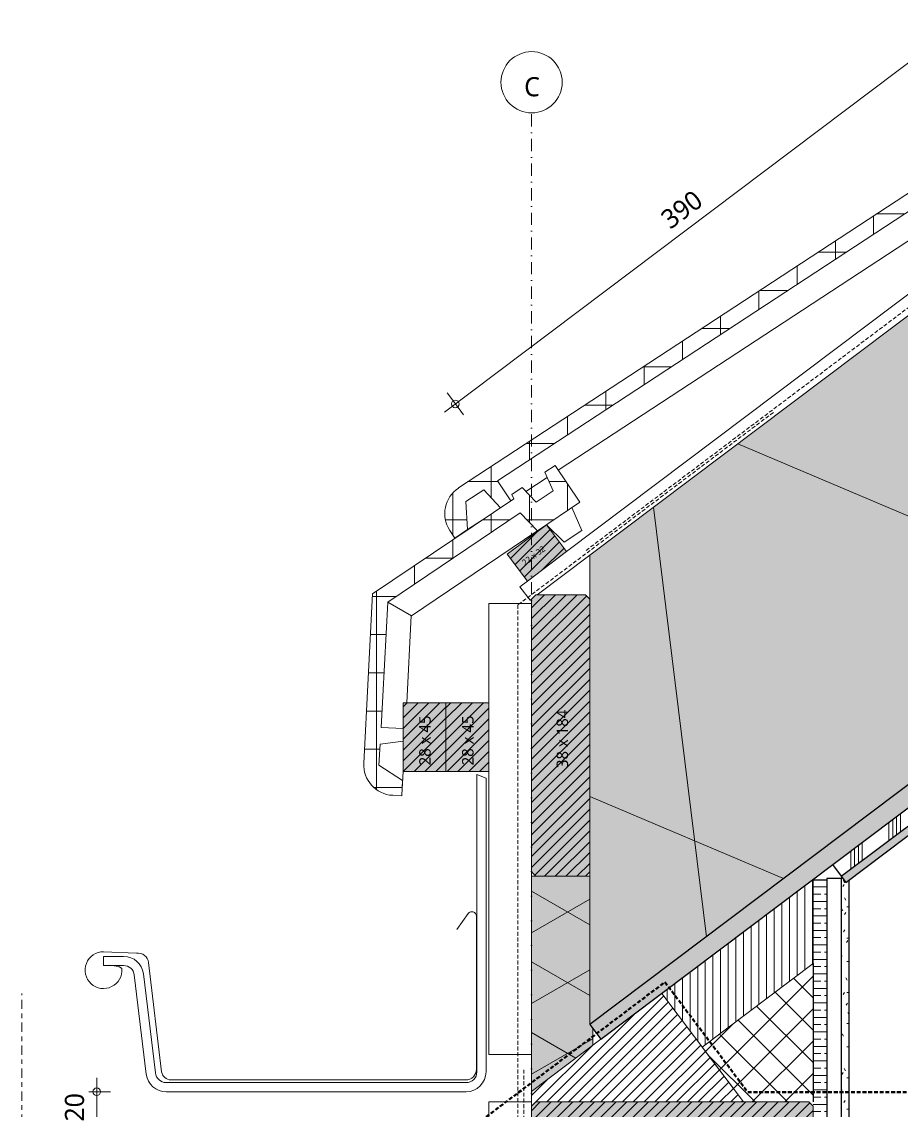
# Model space of a CAD drawing. Header units: millimetres. Extents: x 2927 to 18500, y -7154 to 6447.
# Drawn here: x 7243 to 7818, y -961 to -249 of the extents above; entities that cross this region are included whole.
import ezdxf

# ---------------------------------------------------------------- set-up
doc = ezdxf.new("R2010")
doc.units = ezdxf.units.MM
for name, pattern in [('MV_center', [15, 6, -3, 3, -3]), ('MV_hidden', [3.75, 2.5, -1.25]), ('MV_stramien', [16, 8, -4, 0, -4])]:
    doc.linetypes.add(name, pattern=pattern)
for name, color, linetype, lineweight in [('A-ANNO-DIMS', 211, 'Continuous', 13), ('A-ANNO-DIMS-5', 211, 'Continuous', 13), ('A-ANNO-NOTE', 131, 'Continuous', 18), ('A-DETL', 90, 'Continuous', 13), ('A-DETL-GENF', 92, 'Continuous', 18), ('A-DETL-MEDM', 33, 'Continuous', 18), ('G-ANNO-TEXT', 231, 'Continuous', 13)]:
    doc.layers.add(name, color=color, linetype=linetype, lineweight=lineweight)
doc.styles.add('Segoe UI', font='segoeui.ttf', dxfattribs={"height": 7.5})
doc.styles.add('Segoe UI_1', font='segoeui.ttf', dxfattribs={"height": 4})
doc.styles.add('Segoe UI_3', font='segoeui.ttf', dxfattribs={"height": 12.5})
doc.dimstyles.new('2_5_mm', dxfattribs={"dimscale": 304.8, "dimtxt": 13.092049, "dimasz": 0.016404, "dimexe": 0.029528, "dimexo": 0.0625, "dimgap": 0.014764, "dimtad": 1, "dimdec": 0, "dimzin": 0, "dimdsep": 46, "dimtxsty": 'Segoe UI_3', "dimblk1": 'DOTBLANK', "dimblk2": 'DOTBLANK', "dimsah": 1, "dimcen": 0.09, "dimdle": 0.029528, "dimazin": 0, "dimtfac": 1, "dimtdec": 4, "dimtix": 1, "dimtmove": 0, "dimatfit": 3, "dimfxl": 0.029528, "dimfxlon": 1, "dimtvp": 1, "dimtfill": 1, "dimtolj": 1, "dimtzin": 0, "dimarcsym": 2})
doc.dimstyles.new('2_5_mm_controle', dxfattribs={"dimscale": 304.8, "dimtxt": 13.092049, "dimasz": 0.016404, "dimexe": 0.029528, "dimexo": 0.0625, "dimgap": 0.008202, "dimtad": 1, "dimdec": 0, "dimzin": 0, "dimdsep": 46, "dimtxsty": 'Segoe UI_3', "dimblk1": 'DOTBLANK', "dimblk2": 'DOTBLANK', "dimsah": 1, "dimcen": 0.09, "dimdle": 0.029528, "dimazin": 0, "dimtfac": 1, "dimtdec": 4, "dimtix": 1, "dimtmove": 0, "dimatfit": 3, "dimfxl": 0.029528, "dimfxlon": 1, "dimtvp": 1, "dimtfill": 1, "dimtolj": 1, "dimtzin": 0, "dimarcsym": 2})
pattern_1 = [(0, (0, 0), (20.32, 5.08), [1.676, -13.564, 1.676, -13.564, -81.28]), (0, (0, 0), (20.32, 5.08), [-30.48, 1.676, -28.804, 1.676, -13.564, -35.56]), (0, (0, 0), (20.32, 5.08), [-76.2, 1.676, -8.484, 1.676, -23.724]), (120, (7.62, 2.54), (-14.559409, 15.0576362), [1.676, -13.564, 1.676, -13.564, -81.28]), (120, (7.62, 2.54), (-14.559409, 15.0576362), [-30.48, 1.676, -28.804, 1.676, -13.564, -35.56]), (120, (7.62, 2.54), (-14.559409, 15.0576362), [-76.2, 1.676, -8.484, 1.676, -23.724]), (240, (10.16, 12.7), (-5.760591, -20.1376362), [1.676, -13.564, 1.676, -13.564, -81.28]), (240, (10.16, 12.7), (-5.760591, -20.1376362), [-30.48, 1.676, -28.804, 1.676, -13.564, -35.56]), (240, (10.16, 12.7), (-5.760591, -20.1376362), [-76.2, 1.676, -8.484, 1.676, -23.724])]
pattern_2 = [(0, (0, 0), (0, 9.476), []), (0, (0, 4.738), (0, 9.476), [4.738, -2.369])]
pattern_3 = [(0, (0, 0), (0, 25), []), (90, (0, 0), (-25, 1e-15), [])]

# ---------------------------------------------------------------- blocks, each defined once
blk = doc.blocks.new('00 hout_rechthoekig_sls - SLS 38x184-V140-Details Domera')
at = {"layer": 'A-DETL-GENF'}
blk.add_hatch(color=256, dxfattribs=at).paths.add_polyline_path([(184, -2.83), (181.17, 0), (2.83, 0), (0, -2.83), (0, -35.17), (2.83, -38), (181.17, -38), (184, -35.17)])
at = {"layer": 'A-DETL-MEDM', "lineweight": 13}
h = blk.add_hatch(dxfattribs=at)
h.set_pattern_fill('FP_185', color=256, style=0, pattern_type=2)
h.set_pattern_definition([(135, (-623.972, -7614.438), (-3.535534, -3.535534), [])])
h.paths.add_polyline_path([(184, -2.83), (181.17, 0), (2.83, 0), (0, -2.83), (0, -35.17), (2.83, -38), (181.17, -38), (184, -35.17)])
at = {"layer": 'A-DETL-MEDM'}
for p, q in [((0, -2.83), (2.83, 0)), ((2.83, 0), (0, -2.83)), ((181.17, 0), (184, -2.83)), ((0, -2.83), (0, -35.17)), ((181.17, 0), (184, -2.83)), ((2.83, -38), (0, -35.17)), ((0, -35.17), (2.83, -38)), ((184, -35.17), (181.17, -38)), ((181.17, -38), (184, -35.17)), ((2.83, -38), (5.76, -38))]:
    blk.add_line(p, q, dxfattribs=at)
blk = doc.blocks.new('42 isolatie - Type 1-3770194-Details Domera')
at = {"layer": 'A-DETL-GENF'}
blk.add_hatch(color=256, dxfattribs=at).paths.add_polyline_path([(140.91, 0.8), (110.76, 40.8), (99.9, 40.8), (97.25, 38.8), (0.28, 38.8), (0.28, 0.8), (106.83, 0.8)])
at = {"layer": 'A-DETL-GENF', "lineweight": 13}
h = blk.add_hatch(dxfattribs=at)
h.set_pattern_fill('FP_38', color=256, style=0, pattern_type=2)
h.set_pattern_definition([(60, (0, 0), (-34.641, 20), []), (120, (0, 0), (-34.641, -20), [])])
h.paths.add_polyline_path([(140.91, 0.8), (110.76, 40.8), (99.9, 40.8), (97.25, 38.8), (0.28, 38.8), (0.28, 0.8), (106.83, 0.8)])
at = {"layer": 'A-DETL-GENF'}
for p, q in [((0.28, 38.8), (0.28, 0.8)), ((0.28, 38.8), (0.28, 0.8)), ((110.76, 40.8), (99.9, 40.8)), ((110.76, 40.8), (99.9, 40.8)), ((0.28, 0.8), (140.91, 0.8)), ((0.28, 0.8), (140.91, 0.8))]:
    blk.add_line(p, q, dxfattribs=at)
blk = doc.blocks.new('42 isolatie - Type 1-4004744-Details Domera')
at = {"layer": 'A-DETL-GENF'}
blk.add_hatch(color=256, dxfattribs=at).paths.add_polyline_path([(1156.84, 245.8), (132, 245.8), (132, 0.8), (972.21, 0.8), (1144.53, 229.47)])
at = {"layer": 'A-DETL-GENF', "lineweight": 13}
h = blk.add_hatch(dxfattribs=at)
h.set_pattern_fill('FP_1', color=256, style=0, pattern_type=2)
h.set_pattern_definition([(60, (-7106.72, 250.62), (-216.506, 125), []), (120, (-7106.72, 250.62), (-216.506, -125), [])])
h.paths.add_polyline_path([(1156.84, 245.8), (132, 245.8), (132, 0.8), (972.21, 0.8), (1144.53, 229.47)])
at = {"layer": 'A-DETL-GENF'}
for p, q in [((1156.84, 245.8), (132, 245.8)), ((972.21, 0.8), (1156.84, 245.8)), ((972.21, 0.8), (1156.84, 245.8)), ((132, 0.8), (972.21, 0.8)), ((132, 0.8), (972.21, 0.8))]:
    blk.add_line(p, q, dxfattribs=at)
blk = doc.blocks.new('00 hout_rechthoekig_sls - Vuren 22x32-V141-Details Domera')
at = {"layer": 'A-DETL-GENF', "lineweight": 13}
blk.add_hatch(color=256, dxfattribs=at).paths.add_polyline_path([(32, 22), (0, 22), (0, 0), (32, 0), (32, 13.91)])
at = {"layer": 'A-DETL-MEDM', "lineweight": 13}
h = blk.add_hatch(dxfattribs=at)
h.set_pattern_fill('FP_186', color=256, style=0, pattern_type=2)
h.set_pattern_definition([(188, (5710.583, -5027.199), (0.6958655, -4.9513403), [])])
h.paths.add_polyline_path([(32, 22), (0, 22), (0, 0), (32, 0), (32, 13.91)])
at = {"layer": 'A-DETL-MEDM'}
for p, q in [((32, 22), (0, 22)), ((0, 22), (0, 0)), ((32, 22), (0, 22)), ((32, 0), (32, 22)), ((32, 0), (32, 22)), ((32, 0), (32, 22)), ((0, 0), (32, 0))]:
    blk.add_line(p, q, dxfattribs=at)
blk = doc.blocks.new('00 hout_rechthoekig_sls - Vuren Gewolmaniseerd 28x45-V144-Details Domera')
at = {"layer": 'A-DETL-GENF', "lineweight": 13}
blk.add_hatch(color=256, dxfattribs=at).paths.add_polyline_path([(45, 22.37), (45, 28), (0, 28), (0, 0), (45, 0)])
at = {"layer": 'A-DETL-MEDM', "lineweight": 13}
h = blk.add_hatch(dxfattribs=at)
h.set_pattern_fill('FP_189', color=256, style=0, pattern_type=2)
h.set_pattern_definition([(135, (-694.487, -7520.438), (-3.535534, -3.535534), [])])
h.paths.add_polyline_path([(45, 22.37), (45, 28), (0, 28), (0, 0), (45, 0)])
at = {"layer": 'A-DETL-MEDM'}
for p, q in [((45, 28), (0, 28)), ((0, 28), (0, 0)), ((45, 28), (0, 28)), ((45, 0), (45, 28)), ((45, 0), (45, 28)), ((45, 0), (45, 28)), ((0, 0), (45, 0))]:
    blk.add_line(p, q, dxfattribs=at)
blk = doc.blocks.new('00 hout_rechthoekig_sls - SLS 38x184-V147-Details Domera')
at = {"layer": 'A-DETL-GENF'}
blk.add_hatch(color=256, dxfattribs=at).paths.add_polyline_path([(104.02, -38), (181.17, -38), (184, -35.17), (184, -2.83), (181.17, 0), (2.83, 0), (0, -2.83), (0, -35.17), (2.83, -38)])
at = {"layer": 'A-DETL-MEDM', "lineweight": 13}
h = blk.add_hatch(dxfattribs=at)
h.set_pattern_fill('FP_192', color=256, style=0, pattern_type=2)
h.set_pattern_definition([(45, (-7576.438, 955.487), (-3.535534, 3.535534), [])])
h.paths.add_polyline_path([(104.02, -38), (181.17, -38), (184, -35.17), (184, -2.83), (181.17, 0), (2.83, 0), (0, -2.83), (0, -35.17), (2.83, -38)])
at = {"layer": 'A-DETL-MEDM'}
for p, q in [((0, -2.83), (2.83, 0)), ((2.83, 0), (0, -2.83)), ((2.83, 0), (181.17, 0)), ((181.17, 0), (184, -2.83)), ((0, -2.83), (0, -35.17)), ((181.17, 0), (184, -2.83)), ((184, -35.17), (184, -2.83)), ((2.83, -38), (0, -35.17)), ((0, -35.17), (2.83, -38)), ((184, -35.17), (181.17, -38)), ((181.17, -38), (184, -35.17)), ((2.83, -38), (181.17, -38))]:
    blk.add_line(p, q, dxfattribs=at)
blk = doc.blocks.new('00 hout_rechthoekig_sls - Vuren Gewolmaniseerd 28x45-V198-Details Domera')
at = {"layer": 'A-DETL-GENF', "lineweight": 13}
blk.add_hatch(color=256, dxfattribs=at).paths.add_polyline_path([(45, 28), (0, 28), (0, 0), (45, 0)])
at = {"layer": 'A-DETL-MEDM', "lineweight": 13}
h = blk.add_hatch(dxfattribs=at)
h.set_pattern_fill('FP_244', color=256, style=0, pattern_type=2)
h.set_pattern_definition([(135, (-694.487, -7492.438), (-3.535534, -3.535534), [])])
h.paths.add_polyline_path([(45, 28), (0, 28), (0, 0), (45, 0)])
at = {"layer": 'A-DETL-MEDM'}
for p, q in [((45, 28), (0, 28)), ((0, 28), (0, 0)), ((45, 28), (0, 28)), ((45, 0), (45, 28)), ((45, 0), (45, 28)), ((45, 0), (45, 28)), ((0, 0), (45, 0))]:
    blk.add_line(p, q, dxfattribs=at)
blk = doc.blocks.new('NLRS_00_DI_maskeer - Type 1-4234606-Details Domera')
at = {"layer": 'A-DETL-GENF', "linetype": 'MV_center'}
blk.add_line((300, 0), (-100, 0), dxfattribs=at)
blk = doc.blocks.new('DIMBLOCK191-Details Domera')
at = {"layer": 'A-ANNO-DIMS-5'}
for p, q in [((7838.08, -264.51), (7832.67, -257.32)), ((7838.08, -264.51), (7519.43, -504.64)), ((7838.08, -264.51), (7843.5, -271.7)), ((7526.61, -499.22), (7521.2, -492.03)), ((7526.61, -499.22), (7532.03, -506.41))]:
    blk.add_line(p, q, dxfattribs=at)
for centre in [(7838.08, -264.51), (7526.61, -499.22)]:
    blk.add_circle(centre, 2.5, dxfattribs=at)
at = {"layer": 'A-ANNO-DIMS-5', "color": 0, "insert": (7659.62, -375.44), "char_height": 12.5, "width": 34.2774, "attachment_point": 1, "rotation": 37, "line_spacing_factor": 1.142579, "style": 'Segoe UI_3', "bg_fill": 3, "box_fill_scale": 1.25, "bg_fill_color": 9, "bg_fill_true_color": 13158600, "bg_fill_transparency": 0}
blk.add_mtext('390', dxfattribs=at)
blk = doc.blocks.new('_DotBlank')
at = {"color": 0, "linetype": 'ByBlock', "lineweight": -2}
blk.add_line((-0.5, 0), (-1, 0), dxfattribs=at)
blk.add_circle((0, 0), 0.5, dxfattribs=at)
blk = doc.blocks.new('DIMBLOCK257-Details Domera')
at = {"layer": 'A-ANNO-DIMS-5'}
for p, q in [((7292.22, -968.81), (7292.22, -939.81)), ((7292.22, -948.81), (7283.22, -948.81)), ((7292.22, -948.81), (7301.22, -948.81)), ((7292.22, -968.81), (7283.22, -968.81)), ((7292.22, -968.81), (7301.22, -968.81))]:
    blk.add_line(p, q, dxfattribs=at)
for centre in [(7292.22, -948.81), (7292.22, -968.81)]:
    blk.add_circle(centre, 2.5, dxfattribs=at)
at = {"layer": 'A-ANNO-DIMS-5', "color": 0, "insert": (7271.41, -968.33), "char_height": 12.5, "width": 22.8516, "attachment_point": 1, "rotation": 90, "line_spacing_factor": 1.142579, "style": 'Segoe UI_3', "bg_fill": 3, "box_fill_scale": 1.25, "bg_fill_color": 9, "bg_fill_true_color": 13158600, "bg_fill_transparency": 0}
blk.add_mtext('20', dxfattribs=at)

msp = doc.modelspace()

# ---------------------------------------------------------------- hatches: boundary and pattern name
at = {"layer": 'A-DETL-GENF', "lineweight": 13}
h = msp.add_hatch(dxfattribs=at)
h.set_pattern_fill('FP_4', color=250, style=0, pattern_type=2)
h.set_pattern_definition(pattern_2)
h.paths.add_polyline_path([(7621.66, -914.52), (8452.11, -288.73), (8444.89, -279.15), (7614.44, -904.94)])
h = msp.add_hatch(dxfattribs=at)
h.set_pattern_fill('FP_6', color=253, style=0, pattern_type=2)
h.set_pattern_definition([(90, (10, 0), (-25, 1e-15), []), (90, (12.5, 0), (-25, 1e-15), []), (90, (15, 0), (-25, 1e-15), []), (90, (17.5, 0), (-25, 1e-15), [])])
h.paths.add_polyline_path([(7778.87, -807.95), (8445.84, -305.35), (8440.13, -297.76), (7773.15, -800.37)])
h = msp.add_hatch(dxfattribs=at)
h.set_pattern_fill('FP_2', color=253, style=0, pattern_type=2)
h.set_pattern_definition(pattern_3)
h.paths.add_polyline_path([(7526.24, -586.87), (7534.6, -581.38), (7533.56, -562.94), (7545.12, -555.36), (7556.12, -567.06), (7562.78, -562.56), (7554.17, -549.43), (7880.21, -335.74), (7891.34, -347.57), (7919.33, -329.22), (7903.43, -304.97), (7896.74, -309.36), (7901.95, -321.48), (7890.73, -328.84), (7881.69, -319.22), (7875, -323.61), (7876.2, -326.41), (7874.17, -327.74), (7874.41, -328.1), (7867.72, -332.49), (7867.42, -332.16), (7846.04, -346.17), (7846.07, -346.68), (7837.71, -352.16), (7837.47, -351.79), (7528.72, -554.16), (7524.76, -557.57), (7521.82, -561.88), (7520.1, -566.81), (7519.71, -572.02), (7520.69, -577.15), (7522.95, -581.85)])
h = msp.add_hatch(dxfattribs=at)
h.set_pattern_fill('FP_5', color=253, style=0, pattern_type=2)
h.set_pattern_definition(pattern_1)
h.paths.add_polyline_path([(7781.87, -811.95), (8448.85, -309.34), (8445.84, -305.35), (7778.87, -807.95)])
h = msp.add_hatch(dxfattribs=at)
h.set_pattern_fill('FP_2', color=253, style=0, pattern_type=2)
h.set_pattern_definition(pattern_3)
h.paths.add_polyline_path([(7491.64, -755.37), (7492.17, -745.38), (7476.67, -735.32), (7477.4, -721.52), (7492.44, -719.67), (7492.44, -711.47), (7478.11, -710.72), (7482.4, -628.85), (7568.93, -570.48), (7580.22, -582.16), (7607.97, -563.45), (7591.75, -539.4), (7585.12, -543.88), (7590.49, -555.94), (7579.37, -563.44), (7570.2, -553.94), (7563.56, -558.42), (7564.8, -561.2), (7472.52, -623.45), (7466.73, -734.04), (7467.13, -739.24), (7468.88, -744.16), (7471.83, -748.46), (7475.8, -751.85), (7480.51, -754.1), (7485.65, -755.05)])
h = msp.add_hatch(dxfattribs=at)
h.set_pattern_fill('FP_64', color=253, style=0, pattern_type=2)
h.set_pattern_definition([(90, (0, 0), (-5, 3e-16), [])])
h.paths.add_polyline_path([(7688, -919.63), (7760.44, -865.04), (7760.44, -809.95), (7661.52, -884.49), (7684.15, -914.52)])
h = msp.add_hatch(dxfattribs=at)
h.set_pattern_fill('FP_4', color=250, style=0, pattern_type=2)
h.set_pattern_definition(pattern_2)
h.paths.add_polyline_path([(7769.44, -1270.31), (7769.44, -810.52), (7760.44, -810.52), (7760.44, -1270.31)])
h = msp.add_hatch(dxfattribs=at)
h.set_pattern_fill('FP_5', color=253, style=0, pattern_type=2)
h.set_pattern_definition(pattern_1)
h.paths.add_polyline_path([(7783.94, -1279.81), (7783.94, -810.39), (7781.87, -811.95), (7778.94, -808.05), (7778.94, -1279.81)])
h = msp.add_hatch(dxfattribs=at)
h.set_pattern_fill('FP_19', color=251, style=0, pattern_type=2)
h.set_pattern_definition([(45, (0, 0), (-10.606602, 10.606602), []), (135, (0, 0), (-10.606602, -10.606602), [])])
h.paths.add_polyline_path([(7715.02, -955.49), (7760.44, -955.49), (7760.44, -865.04), (7688, -919.63)])
h = msp.add_hatch(dxfattribs=at)
h.set_pattern_fill('FP_10', color=250, style=0, pattern_type=2)
h.set_pattern_definition([(45, (0, 0), (-3.535534, 3.535534), [])])
h.paths.add_polyline_path([(7715.02, -955.49), (7661.52, -884.49), (7576.44, -948.6), (7576.44, -955.49), (7680.46, -955.49)])

# ---------------------------------------------------------------- linework, layer by layer
at = {"layer": 'A-DETL', "linetype": 'MV_hidden', "lineweight": 18}
for p, q in [((7612.03, -594.97), (8283.05, -89.32)), ((7734.46, -504.75), (7567.51, -630.55)), ((7567.51, -630.55), (7567.51, -1095.55)), ((7571.44, -934.49), (7571.44, -1229.73))]:
    msp.add_line(p, q, dxfattribs=at)
at = {"layer": 'A-DETL', "lineweight": 25}
for p, q in [((8444.89, -279.15), (7614.44, -904.94)), ((7621.66, -914.52), (8452.11, -288.73)), ((7778.87, -807.95), (8445.84, -305.35)), ((7781.87, -811.95), (8448.85, -309.34)), ((7773.15, -800.37), (7778.87, -807.95)), ((7769.44, -810.52), (7760.44, -810.52)), ((7778.94, -809.49), (7769.44, -809.49)), ((7769.44, -809.49), (7769.44, -1270.31)), ((7778.87, -807.95), (7781.87, -811.95)), ((7778.94, -808.05), (7778.94, -809.49)), ((7778.94, -1270.31), (7778.94, -809.49)), ((7783.94, -1279.81), (7783.94, -810.39)), ((7760.44, -865.04), (7760.44, -955.49)), ((7614.44, -904.94), (7621.66, -914.52))]:
    msp.add_line(p, q, dxfattribs=at)
at = {"layer": 'A-DETL', "linetype": 'MV_stramien', "lineweight": 18}
msp.add_line((7576.44, -2748.94), (7576.44, -308.94), dxfattribs=at)
at = {"layer": 'A-DETL', "lineweight": 18}
for p, q in [((7554.17, -549.43), (7880.21, -335.74)), ((7593.87, -542.54), (7891.34, -347.57)), ((7837.47, -351.79), (7528.72, -554.16)), ((7885.27, -380.3), (7599.36, -595.75)), ((7591.75, -539.4), (7585.12, -543.88)), ((7607.97, -563.45), (7591.75, -539.4)), ((7572.63, -556.46), (7586.63, -547.28)), ((7585.12, -543.88), (7590.49, -555.94)), ((7562.78, -562.56), (7554.17, -549.43)), ((7570.2, -553.94), (7563.56, -558.42)), ((7579.37, -563.44), (7570.2, -553.94)), ((7564.8, -561.2), (7472.52, -623.45)), ((7533.56, -562.94), (7545.12, -555.36)), ((7545.12, -555.36), (7556.12, -567.06)), ((7563.56, -558.42), (7564.8, -561.2)), ((7590.49, -555.94), (7579.37, -563.44)), ((7534.6, -581.38), (7533.56, -562.94)), ((7580.22, -582.16), (7607.97, -563.45)), ((7602.7, -567), (7609.31, -581.84)), ((7482.4, -628.85), (7568.93, -570.48)), ((7534.6, -581.38), (7544.4, -574.96)), ((7568.93, -570.48), (7580.22, -582.16)), ((7497.96, -637.65), (7579.93, -582.36)), ((7522.95, -581.85), (7526.24, -586.87)), ((7526.24, -586.87), (7534.6, -581.38)), ((7597.83, -589.58), (7586.12, -578.18)), ((7609.31, -581.84), (7597.83, -589.58)), ((7580.19, -623.97), (7614.44, -598.17)), ((7573.8, -615.01), (7568.79, -618.79)), ((7568.79, -618.79), (7575.41, -627.58)), ((7472.52, -623.45), (7466.73, -734.04)), ((7478.11, -710.72), (7482.4, -628.85)), ((7497.96, -637.65), (7482.4, -628.85)), ((7548.44, -629.74), (7548.44, -694.49)), ((7576.44, -629.74), (7548.44, -629.74)), ((7575.41, -627.58), (7576.44, -626.8)), ((7576.44, -807.97), (7576.44, -629.74)), ((7494.84, -694.49), (7497.82, -637.57)), ((7492.44, -711.47), (7478.11, -710.72)), ((7476.67, -735.32), (7477.4, -721.52)), ((7477.4, -721.52), (7492.44, -719.67)), ((7492.17, -745.38), (7476.67, -735.32)), ((7491.67, -754.81), (7492.48, -739.49)), ((7548.44, -739.49), (7548.44, -924.49)), ((7491.64, -755.37), (7492.17, -745.38)), ((7546.67, -743.94), (7540.67, -741.46)), ((7540.67, -741.46), (7540.67, -935.81)), ((7546.67, -935.81), (7546.67, -743.94)), ((7485.65, -755.05), (7491.64, -755.37)), ((7760.44, -865.04), (7760.44, -809.95)), ((7534.99, -832.38), (7527.55, -842.68)), ((7540.42, -934.06), (7540.42, -834.14)), ((7296.67, -857.26), (7318.17, -858.29)), ((7309.81, -860.31), (7296.67, -860.31)), ((7296.67, -860.31), (7296.67, -866.31)), ((7296.67, -866.31), (7309.81, -866.31)), ((7300.67, -866.06), (7306.28, -866.99)), ((7307.01, -867.27), (7308.67, -868.31)), ((7326.14, -864.39), (7334.63, -935.69)), ((7688, -919.63), (7760.44, -865.04)), ((7760.44, -865.04), (7688, -919.63)), ((7760.44, -955.49), (7760.44, -865.04)), ((7316.76, -872.47), (7324.61, -937.27)), ((7330.57, -936.55), (7322.72, -871.74)), ((7715.02, -955.49), (7661.52, -884.49)), ((7621.66, -914.52), (7576.44, -948.6)), ((7548.44, -924.49), (7576.44, -924.49)), ((7688, -919.63), (7715.02, -955.49)), ((7533.67, -942.81), (7337.63, -942.81)), ((7340.67, -941.06), (7533.42, -941.06)), ((7337.63, -948.81), (7533.67, -948.81)), ((7576.44, -948.6), (7576.44, -955.49)), ((7548.44, -955.49), (7548.44, -1084.91)), ((7576.44, -955.49), (7548.44, -955.49))]:
    msp.add_line(p, q, dxfattribs=at)
at = {"layer": 'A-DETL', "linetype": 'MV_hidden', "lineweight": 50}
for p, q in [((7531.82, -976.48), (7663.59, -877.18)), ((7663.59, -877.18), (7717.75, -949.06)), ((7717.75, -949.06), (7917.75, -949.06))]:
    msp.add_line(p, q, dxfattribs=at)
at = {"layer": 'A-DETL', "lineweight": 18}
msp.add_circle((7576.44, -288.94), 20, dxfattribs=at)
for centre, radius, start, end in [((7539.68, -570.89), 20, 123.24229, 213.24229), ((7486.7, -735.08), 20, 176.99978, 266.98689), ((7537.42, -834.14), 3, 0, 144.14291), ((7296.67, -869.31), 12.04, 90.00149, 4.76514), ((7309.81, -873.31), 13, 6.8965, 90), ((7319.19, -865.22), 7, 6.78912, 98.33442), ((7305.95, -868.96), 2, 57.98857, 80.5062), ((7309.81, -873.31), 7, 6.89065, 90), ((7337.63, -935.69), 13.11, 186.91133, 270), ((7337.63, -935.69), 7.11, 186.91154, 270), ((7340.67, -934.97), 6.08, 186.78912, 270), ((7533.42, -934.06), 7, 270, 0), ((7533.67, -935.81), 7, 270, 0), ((7533.67, -935.81), 13, 270, 360)]:
    msp.add_arc(centre, radius, start, end, dxfattribs=at)

# ---------------------------------------------------------------- block references
at = {"layer": 'A-DETL-GENF'}
for name, p, rotation in [('42 isolatie - Type 1-4004744-Details Domera', (8390.4, -12.43), 216.9999999999999), ('42 isolatie - Type 1-3770194-Details Domera', (7575.64, -807.69), 270.0000000000001)]:
    msp.add_blockref(name, p, dxfattribs=dict(at, rotation=rotation))
at = {"layer": 'A-DETL-GENF', "linetype": 'MV_center', "rotation": 270}
msp.add_blockref('NLRS_00_DI_maskeer - Type 1-4234606-Details Domera', (7243.21, -984.65), dxfattribs=at)
at = {"layer": 'A-DETL-MEDM', "lineweight": 13}
for name, p, rotation in [('00 hout_rechthoekig_sls - Vuren 22x32-V141-Details Domera', (7586.12, -578.18), 217.0000000000005), ('00 hout_rechthoekig_sls - Vuren Gewolmaniseerd 28x45-V198-Details Domera', (7492.44, -694.49), 269.9999999999968), ('00 hout_rechthoekig_sls - Vuren Gewolmaniseerd 28x45-V144-Details Domera', (7520.44, -694.49), 269.9999999999968)]:
    msp.add_blockref(name, p, dxfattribs=dict(at, rotation=rotation))
at = {"layer": 'A-DETL-MEDM', "rotation": 270}
msp.add_blockref('00 hout_rechthoekig_sls - SLS 38x184-V140-Details Domera', (7614.44, -623.97), dxfattribs=at)
at = {"layer": 'A-DETL-MEDM'}
msp.add_blockref('00 hout_rechthoekig_sls - SLS 38x184-V147-Details Domera', (7576.44, -955.49), dxfattribs=at)

# ---------------------------------------------------------------- texts
at = {"layer": 'A-ANNO-NOTE', "lineweight": 13, "attachment_point": 1}
for s, insert, char_height, width, rotation, style in [('22 x 32', (7569.59, -602.02), 4, 23.6498, 37, 'Segoe UI_1'), ('22 x 32', (7569.59, -602.02), 4, 23.6498, 37, 'Segoe UI_1'), ('28 x 45', (7502.99, -735.48), 7.5, 40.4852, 90, 'Segoe UI'), ('28 x 45', (7530.99, -735.48), 7.5, 40.4852, 90, 'Segoe UI'), ('38 x 184', (7592.79, -737.26), 7.5, 47.2996, 90, 'Segoe UI')]:
    msp.add_mtext(s, dxfattribs=dict(at, insert=insert, char_height=char_height, width=width, rotation=rotation, style=style))

# ---------------------------------------------------------------- dimensions: what is measured, and where the dimension line sits
at = {"layer": 'A-ANNO-DIMS'}
dim = msp.add_linear_dim(base=(7292.22, -948.81), p1=(7301.22, -968.81), p2=(7301.22, -948.81), angle=90, dimstyle='2_5_mm', override={"dimpost": '<>', "dimfxl": 20}, dxfattribs=at)
dim.commit()
dim.dimension.update_dxf_attribs({"geometry": 'DIMBLOCK257-Details Domera', "text_midpoint": (7281.25, -958.81)})

# ---------------------------------------------------------------- next in the draw order: dimensions: what is measured, and where the dimension line sits
dim = msp.add_linear_dim(base=(7526.61, -499.22), p1=(7843.5, -271.7), p2=(7532.03, -506.41), angle=37, dimstyle='2_5_mm_controle', override={"dimpost": '<>', "dimfxl": 390}, dxfattribs=at)
dim.commit()
dim.dimension.update_dxf_attribs({"geometry": 'DIMBLOCK191-Details Domera', "text_midpoint": (7676.95, -374.71)})

# ---------------------------------------------------------------- next in the draw order: texts
at = {"layer": 'G-ANNO-TEXT', "color": 7, "insert": (7571.58, -285.61), "char_height": 12.5, "width": 13.2278, "attachment_point": 1, "style": 'Segoe UI_3'}
msp.add_mtext('C', dxfattribs=at)

doc.saveas('drawing.dxf')
